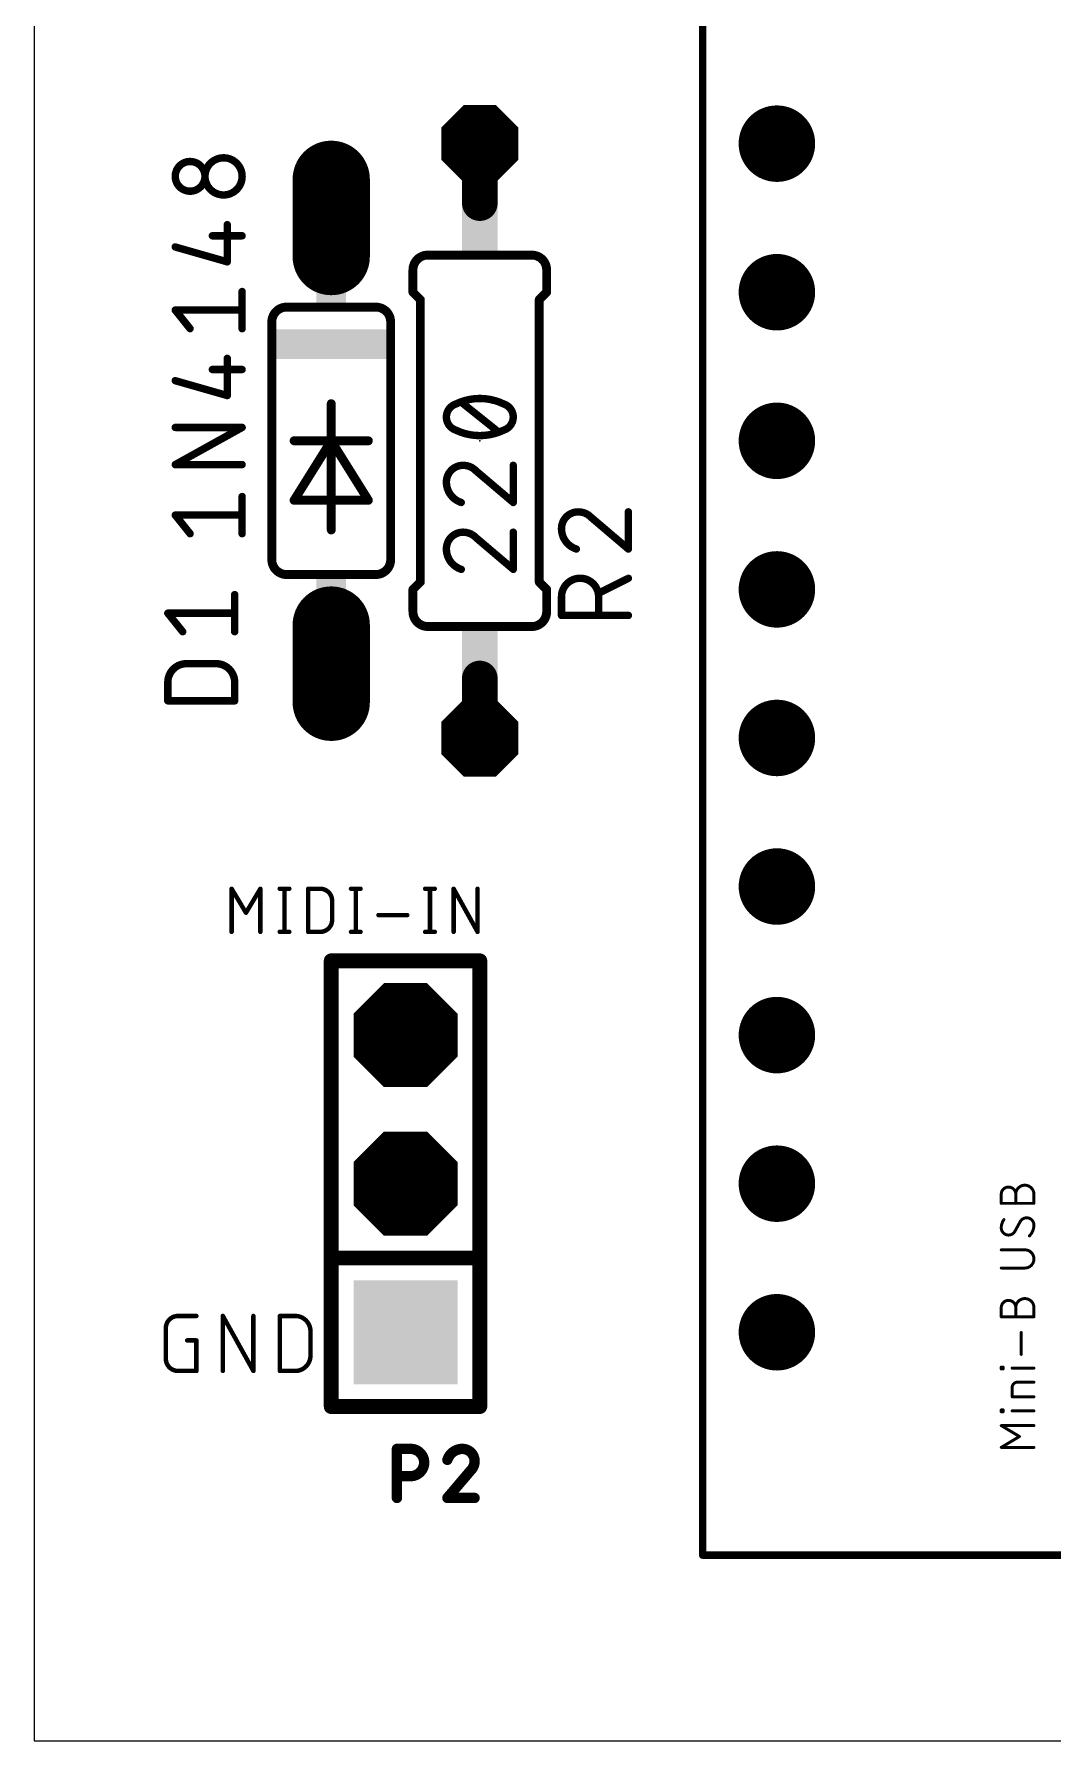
# Model space of a CAD drawing. Header units: millimetres. Extents: x 2963 to 3070, y 976 to 1104.
# Drawn here: x 2963.07 to 2980.49, y 997.09 to 1026.27 of the extents above; entities that cross this region are included whole.
import ezdxf

# ---------------------------------------------------------------- set-up
doc = ezdxf.new("R2010")
doc.units = ezdxf.units.MM
doc.layers.add('PCB', color=31, linetype='Continuous')

# ---------------------------------------------------------------- blocks, each defined once
blk = doc.blocks.new('ROUNDP')
at = {"const_width": 0.5}
blk.add_lwpolyline([(0, -0.25, 1), (0, 0.25, 1), (0, -0.25)], format="xyb", dxfattribs=at)
blk = doc.blocks.new('RECT')
blk.add_solid([(-0.5, -0.5), (0.5, -0.5), (-0.5, 0.5), (0.5, 0.5)])
blk = doc.blocks.new('LONGP100')
at = {"const_width": 1}
blk.add_lwpolyline([(-0.5, 0), (0.5, 0)], dxfattribs=at)
at = {"const_width": 0.5}
for points in [[(-0.5, 0.25, 1), (-0.5, -0.25)], [(0.5, -0.25, 1), (0.5, 0.25)]]:
    blk.add_lwpolyline(points, format="xyb", dxfattribs=at)
blk = doc.blocks.new('SQUAREP')
blk.add_solid([(-0.5, -0.5), (0.5, -0.5), (-0.5, 0.5), (0.5, 0.5)])
blk = doc.blocks.new('OCTAGONP')
at = {"const_width": 0.5}
blk.add_lwpolyline([(-0.25, -0.1036), (-0.25, 0.1036), (-0.1036, 0.25), (0.1036, 0.25), (0.25, 0.1036), (0.25, -0.1036), (0.1036, -0.25), (-0.1036, -0.25), (-0.25, -0.1036), (-0.25, 0.1036)], dxfattribs=at)

msp = doc.modelspace()

# ---------------------------------------------------------------- linework, layer by layer
at = {"layer": 'PCB'}
for p, q in [((2963.074, 1094.724), (2963.074, 997.089)), ((2963.074, 997.089), (3015.074, 997.089))]:
    msp.add_line(p, q, dxfattribs=at)
for points, const_width in [([(2974.504, 1000.264), (2974.504, 1043.444)], 0.127), ([(2970.694, 1024.394), (2970.694, 1023.378)], 0.61), ([(2968.154, 1023.124), (2968.154, 1022.235)], 0.508), ([(2966.376, 1022.374), (2966.376, 1023.009)], 0.127), ([(2965.487, 1022.628), (2966.376, 1022.374)], 0.127), ([(2966.122, 1022.819), (2966.63, 1022.819)], 0.127), ([(2971.583, 1022.489), (2969.805, 1022.489)], 0.152), ([(2969.551, 1022.235), (2969.551, 1021.854)], 0.152), ([(2971.837, 1022.235), (2971.837, 1021.854)], 0.152), ([(2966.63, 1021.231), (2966.63, 1021.866)], 0.127), ([(2969.678, 1021.727), (2969.551, 1021.854)], 0.152), ([(2971.71, 1021.727), (2971.837, 1021.854)], 0.152), ([(2965.741, 1021.231), (2965.487, 1021.549)], 0.127), ([(2965.487, 1021.549), (2966.63, 1021.549)], 0.127), ([(2968.916, 1021.6), (2967.392, 1021.6)], 0.152), ([(2969.678, 1021.727), (2969.678, 1016.901)], 0.152), ([(2971.71, 1021.727), (2971.71, 1016.901)], 0.152), ([(2967.138, 1021.346), (2967.138, 1017.282)], 0.152), ([(2969.17, 1021.346), (2969.17, 1017.282)], 0.152), ([(2966.376, 1020.088), (2966.376, 1020.723)], 0.127), ([(2965.487, 1020.342), (2966.376, 1020.088)], 0.127), ([(2966.122, 1020.533), (2966.63, 1020.533)], 0.127), ([(2968.154, 1019.949), (2968.154, 1019.314)], 0.152), ([(2971.012, 1019.466), (2970.377, 1019.974)], 0.127), ([(2965.487, 1018.907), (2966.63, 1019.542)], 0.127), ([(2966.63, 1019.542), (2965.487, 1019.542)], 0.127), ([(2967.519, 1018.298), (2968.154, 1019.314)], 0.152), ([(2968.154, 1019.314), (2967.519, 1019.314)], 0.152), ([(2968.154, 1019.314), (2968.154, 1017.79)], 0.152), ([(2968.154, 1019.314), (2968.789, 1018.298)], 0.152), ([(2968.789, 1019.314), (2968.154, 1019.314)], 0.152), ([(2966.63, 1018.907), (2965.487, 1018.907)], 0.127), ([(2971.266, 1018.26), (2971.266, 1018.895)], 0.127), ([(2970.631, 1018.799), (2971.266, 1018.26)], 0.127), ([(2966.63, 1017.726), (2966.63, 1018.361)], 0.127), ([(2968.789, 1018.298), (2967.519, 1018.298)], 0.152), ([(2965.741, 1017.726), (2965.487, 1018.044)], 0.127), ([(2965.487, 1018.044), (2966.63, 1018.044)], 0.127), ([(2972.599, 1018.004), (2973.234, 1017.464)], 0.127), ([(2973.234, 1017.464), (2973.234, 1018.099)], 0.127), ([(2971.266, 1017.117), (2971.266, 1017.752)], 0.127), ([(2970.631, 1017.656), (2971.266, 1017.117)], 0.127), ([(2968.916, 1017.028), (2967.392, 1017.028)], 0.152), ([(2969.678, 1016.901), (2969.551, 1016.774)], 0.152), ([(2969.551, 1016.393), (2969.551, 1016.774)], 0.152), ([(2971.71, 1016.901), (2971.837, 1016.774)], 0.152), ([(2971.837, 1016.393), (2971.837, 1016.774)], 0.152), ([(2973.234, 1016.964), (2972.726, 1016.71)], 0.127), ([(2966.503, 1016.05), (2966.503, 1016.685)], 0.127), ([(2968.154, 1015.504), (2968.154, 1016.393)], 0.508), ([(2972.091, 1016.329), (2972.091, 1016.647)], 0.127), ([(2972.726, 1016.647), (2972.726, 1016.329)], 0.127), ([(2965.614, 1016.05), (2965.36, 1016.367)], 0.127), ([(2965.36, 1016.367), (2966.503, 1016.367)], 0.127), ([(2973.234, 1016.329), (2972.091, 1016.329)], 0.127), ([(2971.583, 1016.139), (2969.805, 1016.139)], 0.152), ([(2965.678, 1015.504), (2966.186, 1015.504)], 0.127), ([(2970.694, 1014.234), (2970.694, 1015.25)], 0.61), ([(2965.36, 1014.869), (2965.36, 1015.186)], 0.127), ([(2966.503, 1015.186), (2966.503, 1014.869)], 0.127), ([(2966.503, 1014.869), (2965.36, 1014.869)], 0.127), ([(2966.451, 1010.919), (2966.451, 1011.656)], 0.0762), ([(2966.451, 1011.656), (2966.696, 1011.246)], 0.0762), ([(2966.696, 1011.246), (2966.942, 1011.656)], 0.0762), ([(2966.942, 1011.656), (2966.942, 1010.919)], 0.0762), ([(2967.273, 1011.656), (2967.437, 1011.656)], 0.0762), ([(2967.355, 1011.656), (2967.355, 1010.919)], 0.0762), ([(2967.76, 1010.919), (2967.76, 1011.656)], 0.0762), ([(2967.76, 1011.656), (2967.964, 1011.656)], 0.0762), ([(2968.492, 1011.656), (2968.656, 1011.656)], 0.0762), ([(2968.574, 1011.656), (2968.574, 1010.919)], 0.0762), ([(2969.76, 1011.656), (2969.924, 1011.656)], 0.0762), ([(2969.842, 1011.656), (2969.842, 1010.919)], 0.0762), ([(2970.247, 1010.919), (2970.247, 1011.656)], 0.0762), ([(2970.247, 1011.656), (2970.656, 1010.919)], 0.0762), ([(2970.656, 1010.919), (2970.656, 1011.656)], 0.0762), ([(2968.169, 1011.451), (2968.169, 1011.124)], 0.0762), ([(2968.962, 1011.205), (2969.453, 1011.205)], 0.0762), ([(2967.273, 1010.919), (2967.437, 1010.919)], 0.0762), ([(2967.964, 1010.919), (2967.76, 1010.919)], 0.0762), ([(2968.492, 1010.919), (2968.656, 1010.919)], 0.0762), ([(2969.76, 1010.919), (2969.924, 1010.919)], 0.0762), ([(2970.694, 1010.424), (2968.154, 1010.424)], 0.254), ([(2968.154, 1010.424), (2968.154, 1005.344)], 0.254), ([(2970.694, 1005.344), (2970.694, 1010.424)], 0.254), ([(2979.61, 1006.278), (2979.61, 1006.433)], 0.0508), ([(2979.858, 1006.278), (2979.858, 1006.433)], 0.0508), ([(2980.168, 1006.433), (2980.168, 1006.278)], 0.0508), ([(2980.168, 1006.278), (2979.61, 1006.278)], 0.0508), ([(2979.936, 1005.969), (2979.842, 1005.798)], 0.0508), ([(2968.154, 1005.344), (2968.154, 1002.804)], 0.254), ([(2968.154, 1005.344), (2970.694, 1005.344)], 0.254), ([(2970.694, 1002.804), (2970.694, 1005.344)], 0.254), ([(2980.013, 1005.483), (2979.61, 1005.483)], 0.0508), ([(2979.61, 1005.172), (2980.013, 1005.172)], 0.0508), ([(2965.535, 1004.353), (2965.848, 1004.353)], 0.0762), ([(2966.301, 1003.413), (2966.301, 1004.353)], 0.0762), ([(2966.301, 1004.353), (2966.823, 1003.413)], 0.0762), ([(2966.823, 1003.413), (2966.823, 1004.353)], 0.0762), ([(2967.276, 1003.413), (2967.276, 1004.353)], 0.0762), ([(2967.276, 1004.353), (2967.537, 1004.353)], 0.0762), ([(2979.61, 1004.339), (2979.61, 1004.495)], 0.0508), ([(2980.168, 1004.339), (2979.61, 1004.339)], 0.0508), ([(2979.858, 1004.339), (2979.858, 1004.495)], 0.0508), ([(2980.168, 1004.495), (2980.168, 1004.339)], 0.0508), ([(2965.326, 1003.622), (2965.326, 1004.144)], 0.0762), ([(2967.799, 1004.092), (2967.799, 1003.674)], 0.0762), ([(2979.951, 1003.696), (2979.951, 1004.069)], 0.0508), ([(2965.691, 1003.935), (2965.848, 1003.935)], 0.0762), ([(2965.848, 1003.935), (2965.848, 1003.413)], 0.0762), ([(2965.848, 1003.413), (2965.535, 1003.413)], 0.0762), ([(2967.537, 1003.413), (2967.276, 1003.413)], 0.0762), ([(2979.61, 1003.447), (2979.61, 1003.478)], 0.0508), ([(2979.61, 1003.478), (2979.641, 1003.478)], 0.0508), ([(2979.641, 1003.447), (2979.61, 1003.447)], 0.0508), ([(2979.641, 1003.478), (2979.641, 1003.447)], 0.0508), ([(2980.168, 1003.462), (2979.796, 1003.462)], 0.0508), ([(2979.796, 1002.972), (2979.796, 1003.127)], 0.0508), ([(2979.889, 1003.221), (2980.168, 1003.221)], 0.0508), ([(2968.154, 1002.804), (2970.694, 1002.804)], 0.254), ([(2980.168, 1002.972), (2979.796, 1002.972)], 0.0508), ([(2979.61, 1002.715), (2979.61, 1002.746)], 0.0508), ([(2979.61, 1002.746), (2979.641, 1002.746)], 0.0508), ([(2979.641, 1002.715), (2979.61, 1002.715)], 0.0508), ([(2979.641, 1002.746), (2979.641, 1002.715)], 0.0508), ([(2980.168, 1002.731), (2979.796, 1002.731)], 0.0508), ([(2979.92, 1002.292), (2979.61, 1002.478)], 0.0508), ([(2979.61, 1002.478), (2980.168, 1002.478)], 0.0508), ([(2979.61, 1002.105), (2979.92, 1002.292)], 0.0508), ([(2969.277, 1001.242), (2969.277, 1002.08)], 0.178), ([(2969.277, 1002.08), (2969.51, 1002.08)], 0.178), ([(2980.168, 1002.105), (2979.61, 1002.105)], 0.0508), ([(2969.51, 1001.614), (2969.277, 1001.614)], 0.178), ([(2970.535, 1001.707), (2970.14, 1001.242)], 0.178), ([(2970.14, 1001.242), (2970.605, 1001.242)], 0.178), ([(2980.854, 1000.264), (2974.504, 1000.264)], 0.127)]:
    msp.add_lwpolyline(points, dxfattribs=dict(at, const_width=const_width))
for points, const_width in [([(2970.847, 1024.394, 1), (2970.542, 1024.394)], 0.305), ([(2965.741, 1024.089, 1), (2965.741, 1023.581)], 0.127), ([(2965.741, 1023.581, 1), (2965.741, 1024.089)], 0.127), ([(2965.741, 1024.121, 1), (2965.741, 1024.057)], 0.0635), ([(2965.741, 1024.057, 1), (2965.741, 1024.121)], 0.0635), ([(2966.313, 1024.152, 1), (2966.313, 1023.517)], 0.127), ([(2966.313, 1023.517, 1), (2966.313, 1024.152)], 0.127), ([(2966.313, 1024.184, 1), (2966.313, 1024.121)], 0.0635), ([(2966.313, 1024.121, 1), (2966.313, 1024.184)], 0.0635), ([(2965.741, 1023.613, 1), (2965.741, 1023.549)], 0.0635), ([(2965.741, 1023.549, 1), (2965.741, 1023.613)], 0.0635), ([(2966.313, 1023.549, 1), (2966.313, 1023.486)], 0.0635), ([(2966.313, 1023.486, 1), (2966.313, 1023.549)], 0.0635), ([(2968.281, 1023.124, 1), (2968.027, 1023.124)], 0.254), ([(2970.542, 1023.378, 1), (2970.847, 1023.378)], 0.305), ([(2966.408, 1023.009, 1), (2966.344, 1023.009)], 0.0635), ([(2965.496, 1022.659, 1), (2965.478, 1022.598)], 0.0635), ([(2966.122, 1022.851, 1), (2966.122, 1022.787)], 0.0635), ([(2966.63, 1022.787, 1), (2966.63, 1022.851)], 0.0635), ([(2966.344, 1022.374, 1), (2966.408, 1022.374)], 0.0635), ([(2966.367, 1022.344, 1), (2966.385, 1022.405)], 0.0635), ([(2969.805, 1022.489, 0.4142), (2969.551, 1022.235)], 0.152), ([(2969.805, 1022.527, 1), (2969.805, 1022.451)], 0.0762), ([(2969.805, 1022.451, 1), (2969.805, 1022.527)], 0.0762), ([(2971.837, 1022.235, 0.4142), (2971.583, 1022.489)], 0.152), ([(2971.583, 1022.527, 1), (2971.583, 1022.451)], 0.0762), ([(2971.583, 1022.451, 1), (2971.583, 1022.527)], 0.0762), ([(2968.027, 1022.235, 1), (2968.281, 1022.235)], 0.254), ([(2969.589, 1022.235, 1), (2969.513, 1022.235)], 0.0762), ([(2969.513, 1022.235, 1), (2969.589, 1022.235)], 0.0762), ([(2971.875, 1022.235, 1), (2971.799, 1022.235)], 0.0762), ([(2971.799, 1022.235, 1), (2971.875, 1022.235)], 0.0762), ([(2966.662, 1021.866, 1), (2966.598, 1021.866)], 0.0635), ([(2969.578, 1021.881, 1), (2969.524, 1021.827)], 0.0762), ([(2969.513, 1021.854, 1), (2969.589, 1021.854)], 0.0762), ([(2971.799, 1021.854, 1), (2971.875, 1021.854)], 0.0762), ([(2971.864, 1021.827, 1), (2971.81, 1021.881)], 0.0762), ([(2965.512, 1021.569, 1), (2965.462, 1021.529)], 0.0635), ([(2965.487, 1021.581, 1), (2965.487, 1021.517)], 0.0635), ([(2966.63, 1021.517, 1), (2966.63, 1021.581)], 0.0635), ([(2967.392, 1021.6, 0.4142), (2967.138, 1021.346)], 0.152), ([(2967.392, 1021.638, 1), (2967.392, 1021.562)], 0.0762), ([(2967.392, 1021.562, 1), (2967.392, 1021.638)], 0.0762), ([(2969.17, 1021.346, 0.4142), (2968.916, 1021.6)], 0.152), ([(2968.916, 1021.638, 1), (2968.916, 1021.562)], 0.0762), ([(2968.916, 1021.562, 1), (2968.916, 1021.638)], 0.0762), ([(2969.716, 1021.727, 1), (2969.64, 1021.727)], 0.0762), ([(2969.651, 1021.7, 1), (2969.705, 1021.754)], 0.0762), ([(2971.748, 1021.727, 1), (2971.672, 1021.727)], 0.0762), ([(2971.683, 1021.754, 1), (2971.737, 1021.7)], 0.0762), ([(2965.716, 1021.212, 1), (2965.766, 1021.251)], 0.0635), ([(2966.598, 1021.231, 1), (2966.662, 1021.231)], 0.0635), ([(2967.176, 1021.346, 1), (2967.1, 1021.346)], 0.0762), ([(2967.1, 1021.346, 1), (2967.176, 1021.346)], 0.0762), ([(2969.208, 1021.346, 1), (2969.132, 1021.346)], 0.0762), ([(2969.132, 1021.346, 1), (2969.208, 1021.346)], 0.0762), ([(2966.408, 1020.723, 1), (2966.344, 1020.723)], 0.0635), ([(2965.496, 1020.373, 1), (2965.478, 1020.312)], 0.0635), ([(2966.122, 1020.565, 1), (2966.122, 1020.501)], 0.0635), ([(2966.63, 1020.501, 1), (2966.63, 1020.565)], 0.0635), ([(2966.344, 1020.088, 1), (2966.408, 1020.088)], 0.0635), ([(2966.367, 1020.058, 1), (2966.385, 1020.119)], 0.0635), ([(2970.694, 1020.038, 0.1139), (2970.281, 1019.942)], 0.127), ([(2971.107, 1019.942, 0.1139), (2970.694, 1020.038)], 0.127), ([(2970.694, 1020.069, 1), (2970.694, 1020.006)], 0.0635), ([(2970.694, 1020.006, 1), (2970.694, 1020.069)], 0.0635), ([(2968.192, 1019.949, 1), (2968.116, 1019.949)], 0.0762), ([(2970.281, 1019.942, 0.3205), (2970.123, 1019.72)], 0.127), ([(2970.123, 1019.72, 0.3205), (2970.281, 1019.498)], 0.127), ([(2970.154, 1019.72, 1), (2970.091, 1019.72)], 0.0635), ([(2970.267, 1019.971, 1), (2970.295, 1019.914)], 0.0635), ([(2970.292, 1019.912, 1), (2970.271, 1019.972)], 0.0635), ([(2970.396, 1019.999, 1), (2970.357, 1019.949)], 0.0635), ([(2971.266, 1019.72, 0.3205), (2971.107, 1019.942)], 0.127), ([(2971.117, 1019.972, 1), (2971.097, 1019.912)], 0.0635), ([(2971.107, 1019.498, 0.3205), (2971.266, 1019.72)], 0.127), ([(2971.093, 1019.914, 1), (2971.121, 1019.971)], 0.0635), ([(2971.297, 1019.72, 1), (2971.234, 1019.72)], 0.0635), ([(2965.487, 1019.574, 1), (2965.487, 1019.511)], 0.0635), ([(2966.646, 1019.514, 1), (2966.615, 1019.57)], 0.0635), ([(2966.63, 1019.511, 1), (2966.63, 1019.574)], 0.0635), ([(2970.091, 1019.72, 1), (2970.154, 1019.72)], 0.0635), ([(2970.281, 1019.498, 0.1139), (2970.694, 1019.403)], 0.127), ([(2970.295, 1019.526, 1), (2970.267, 1019.469)], 0.0635), ([(2970.271, 1019.468, 1), (2970.292, 1019.528)], 0.0635), ([(2970.694, 1019.403, 0.1139), (2971.107, 1019.498)], 0.127), ([(2970.992, 1019.441, 1), (2971.031, 1019.491)], 0.0635), ([(2971.097, 1019.528, 1), (2971.117, 1019.468)], 0.0635), ([(2971.121, 1019.469, 1), (2971.093, 1019.526)], 0.0635), ([(2971.234, 1019.72, 1), (2971.297, 1019.72)], 0.0635), ([(2967.519, 1019.352, 1), (2967.519, 1019.276)], 0.0762), ([(2968.192, 1019.314, 1), (2968.116, 1019.314)], 0.0762), ([(2968.186, 1019.334, 1), (2968.122, 1019.293)], 0.0762), ([(2968.154, 1019.352, 1), (2968.154, 1019.276)], 0.0762), ([(2968.116, 1019.314, 1), (2968.192, 1019.314)], 0.0762), ([(2968.186, 1019.293, 1), (2968.122, 1019.334)], 0.0762), ([(2968.154, 1019.276, 1), (2968.154, 1019.352)], 0.0762), ([(2968.789, 1019.276, 1), (2968.789, 1019.352)], 0.0762), ([(2970.694, 1019.434, 1), (2970.694, 1019.371)], 0.0635), ([(2970.694, 1019.371, 1), (2970.694, 1019.434)], 0.0635), ([(2965.487, 1018.939, 1), (2965.487, 1018.876)], 0.0635), ([(2965.472, 1018.935, 1), (2965.503, 1018.879)], 0.0635), ([(2966.63, 1018.876, 1), (2966.63, 1018.939)], 0.0635), ([(2970.408, 1018.895, 0.4142), (2970.123, 1018.609)], 0.127), ([(2970.631, 1018.799, 0.2053), (2970.408, 1018.895)], 0.127), ([(2970.408, 1018.926, 1), (2970.408, 1018.863)], 0.0635), ([(2970.408, 1018.863, 1), (2970.408, 1018.926)], 0.0635), ([(2971.297, 1018.895, 1), (2971.234, 1018.895)], 0.0635), ([(2970.123, 1018.609, 0.3252), (2970.377, 1018.26)], 0.127), ([(2970.154, 1018.609, 1), (2970.091, 1018.609)], 0.0635), ([(2970.091, 1018.609, 1), (2970.154, 1018.609)], 0.0635), ([(2970.651, 1018.823, 1), (2970.61, 1018.775)], 0.0635), ([(2970.608, 1018.777, 1), (2970.654, 1018.821)], 0.0635), ([(2966.662, 1018.361, 1), (2966.598, 1018.361)], 0.0635), ([(2967.519, 1018.336, 1), (2967.519, 1018.26)], 0.0762), ([(2967.487, 1018.318, 1), (2967.551, 1018.277)], 0.0762), ([(2968.757, 1018.277, 1), (2968.821, 1018.318)], 0.0762), ([(2968.789, 1018.26, 1), (2968.789, 1018.336)], 0.0762), ([(2970.367, 1018.229, 1), (2970.386, 1018.29)], 0.0635), ([(2971.245, 1018.235, 1), (2971.286, 1018.284)], 0.0635), ([(2965.512, 1018.063, 1), (2965.462, 1018.024)], 0.0635), ([(2965.487, 1018.075, 1), (2965.487, 1018.012)], 0.0635), ([(2966.63, 1018.012, 1), (2966.63, 1018.075)], 0.0635), ([(2971.234, 1018.26, 1), (2971.297, 1018.26)], 0.0635), ([(2972.377, 1018.099, 0.4142), (2972.091, 1017.813)], 0.127), ([(2972.599, 1018.004, 0.2053), (2972.377, 1018.099)], 0.127), ([(2972.377, 1018.131, 1), (2972.377, 1018.067)], 0.0635), ([(2972.377, 1018.067, 1), (2972.377, 1018.131)], 0.0635), ([(2972.62, 1018.028, 1), (2972.579, 1017.979)], 0.0635), ([(2972.576, 1017.982, 1), (2972.622, 1018.026)], 0.0635), ([(2973.266, 1018.099, 1), (2973.202, 1018.099)], 0.0635), ([(2965.716, 1017.706, 1), (2965.766, 1017.746)], 0.0635), ([(2966.598, 1017.726, 1), (2966.662, 1017.726)], 0.0635), ([(2968.116, 1017.79, 1), (2968.192, 1017.79)], 0.0762), ([(2970.408, 1017.752, 0.4142), (2970.123, 1017.466)], 0.127), ([(2970.631, 1017.656, 0.2053), (2970.408, 1017.752)], 0.127), ([(2970.408, 1017.783, 1), (2970.408, 1017.72)], 0.0635), ([(2970.408, 1017.72, 1), (2970.408, 1017.783)], 0.0635), ([(2971.297, 1017.752, 1), (2971.234, 1017.752)], 0.0635), ([(2972.091, 1017.813, 0.3252), (2972.345, 1017.464)], 0.127), ([(2972.123, 1017.813, 1), (2972.059, 1017.813)], 0.0635), ([(2972.059, 1017.813, 1), (2972.123, 1017.813)], 0.0635), ([(2970.123, 1017.466, 0.3252), (2970.377, 1017.117)], 0.127), ([(2970.154, 1017.466, 1), (2970.091, 1017.466)], 0.0635), ([(2970.091, 1017.466, 1), (2970.154, 1017.466)], 0.0635), ([(2970.651, 1017.68, 1), (2970.61, 1017.632)], 0.0635), ([(2970.608, 1017.634, 1), (2970.654, 1017.678)], 0.0635), ([(2972.335, 1017.434, 1), (2972.355, 1017.494)], 0.0635), ([(2973.202, 1017.464, 1), (2973.266, 1017.464)], 0.0635), ([(2973.214, 1017.44, 1), (2973.255, 1017.488)], 0.0635), ([(2967.138, 1017.282, 0.4142), (2967.392, 1017.028)], 0.152), ([(2967.176, 1017.282, 1), (2967.1, 1017.282)], 0.0762), ([(2967.1, 1017.282, 1), (2967.176, 1017.282)], 0.0762), ([(2968.916, 1017.028, 0.4142), (2969.17, 1017.282)], 0.152), ([(2969.208, 1017.282, 1), (2969.132, 1017.282)], 0.0762), ([(2969.132, 1017.282, 1), (2969.208, 1017.282)], 0.0762), ([(2970.367, 1017.086, 1), (2970.386, 1017.147)], 0.0635), ([(2971.234, 1017.117, 1), (2971.297, 1017.117)], 0.0635), ([(2971.245, 1017.092, 1), (2971.286, 1017.141)], 0.0635), ([(2967.392, 1017.066, 1), (2967.392, 1016.99)], 0.0762), ([(2967.392, 1016.99, 1), (2967.392, 1017.066)], 0.0762), ([(2968.916, 1017.066, 1), (2968.916, 1016.99)], 0.0762), ([(2968.916, 1016.99, 1), (2968.916, 1017.066)], 0.0762), ([(2969.589, 1016.774, 1), (2969.513, 1016.774)], 0.0762), ([(2969.64, 1016.901, 1), (2969.716, 1016.901)], 0.0762), ([(2969.705, 1016.874, 1), (2969.651, 1016.928)], 0.0762), ([(2971.737, 1016.928, 1), (2971.683, 1016.874)], 0.0762), ([(2971.672, 1016.901, 1), (2971.748, 1016.901)], 0.0762), ([(2971.875, 1016.774, 1), (2971.799, 1016.774)], 0.0762), ([(2972.726, 1016.647, 1), (2972.091, 1016.647)], 0.127), ([(2973.248, 1016.936, 1), (2973.22, 1016.993)], 0.0635), ([(2966.535, 1016.685, 1), (2966.471, 1016.685)], 0.0635), ([(2968.281, 1016.393, 1), (2968.027, 1016.393)], 0.254), ([(2969.524, 1016.801, 1), (2969.578, 1016.747)], 0.0762), ([(2971.81, 1016.747, 1), (2971.864, 1016.801)], 0.0762), ([(2972.123, 1016.647, 1), (2972.059, 1016.647)], 0.0635), ([(2972.059, 1016.647, 1), (2972.123, 1016.647)], 0.0635), ([(2972.712, 1016.739, 1), (2972.74, 1016.682)], 0.0635), ([(2972.758, 1016.647, 1), (2972.694, 1016.647)], 0.0635), ([(2972.694, 1016.647, 1), (2972.758, 1016.647)], 0.0635), ([(2965.385, 1016.387, 1), (2965.335, 1016.347)], 0.0635), ([(2965.36, 1016.399, 1), (2965.36, 1016.336)], 0.0635), ([(2966.503, 1016.336, 1), (2966.503, 1016.399)], 0.0635), ([(2969.551, 1016.393, 0.4142), (2969.805, 1016.139)], 0.152), ([(2969.589, 1016.393, 1), (2969.513, 1016.393)], 0.0762), ([(2969.513, 1016.393, 1), (2969.589, 1016.393)], 0.0762), ([(2971.583, 1016.139, 0.4142), (2971.837, 1016.393)], 0.152), ([(2971.875, 1016.393, 1), (2971.799, 1016.393)], 0.0762), ([(2971.799, 1016.393, 1), (2971.875, 1016.393)], 0.0762), ([(2972.091, 1016.361, 1), (2972.091, 1016.297)], 0.0635), ([(2972.059, 1016.329, 1), (2972.123, 1016.329)], 0.0635), ([(2972.694, 1016.329, 1), (2972.758, 1016.329)], 0.0635), ([(2973.234, 1016.297, 1), (2973.234, 1016.361)], 0.0635), ([(2965.589, 1016.03, 1), (2965.639, 1016.07)], 0.0635), ([(2966.471, 1016.05, 1), (2966.535, 1016.05)], 0.0635), ([(2969.805, 1016.177, 1), (2969.805, 1016.101)], 0.0762), ([(2969.805, 1016.101, 1), (2969.805, 1016.177)], 0.0762), ([(2971.583, 1016.177, 1), (2971.583, 1016.101)], 0.0762), ([(2971.583, 1016.101, 1), (2971.583, 1016.177)], 0.0762), ([(2965.678, 1015.504, 0.4142), (2965.36, 1015.186)], 0.127), ([(2965.678, 1015.535, 1), (2965.678, 1015.472)], 0.0635), ([(2965.678, 1015.472, 1), (2965.678, 1015.535)], 0.0635), ([(2966.503, 1015.186, 0.4142), (2966.186, 1015.504)], 0.127), ([(2966.186, 1015.535, 1), (2966.186, 1015.472)], 0.0635), ([(2966.186, 1015.472, 1), (2966.186, 1015.535)], 0.0635), ([(2968.027, 1015.504, 1), (2968.281, 1015.504)], 0.254), ([(2970.847, 1015.25, 1), (2970.542, 1015.25)], 0.305), ([(2965.392, 1015.186, 1), (2965.328, 1015.186)], 0.0635), ([(2965.328, 1015.186, 1), (2965.392, 1015.186)], 0.0635), ([(2966.535, 1015.186, 1), (2966.471, 1015.186)], 0.0635), ([(2966.471, 1015.186, 1), (2966.535, 1015.186)], 0.0635), ([(2965.36, 1014.9, 1), (2965.36, 1014.837)], 0.0635), ([(2965.328, 1014.869, 1), (2965.392, 1014.869)], 0.0635), ([(2966.471, 1014.869, 1), (2966.535, 1014.869)], 0.0635), ([(2966.503, 1014.837, 1), (2966.503, 1014.9)], 0.0635), ([(2970.542, 1014.234, 1), (2970.847, 1014.234)], 0.305), ([(2966.47, 1011.656, 1), (2966.432, 1011.656)], 0.0381), ([(2966.467, 1011.665, 1), (2966.434, 1011.646)], 0.0381), ([(2966.961, 1011.656, 1), (2966.923, 1011.656)], 0.0381), ([(2966.958, 1011.646, 1), (2966.926, 1011.665)], 0.0381), ([(2967.273, 1011.675, 1), (2967.273, 1011.637)], 0.0381), ([(2967.374, 1011.656, 1), (2967.336, 1011.656)], 0.0381), ([(2967.437, 1011.637, 1), (2967.437, 1011.675)], 0.0381), ([(2967.779, 1011.656, 1), (2967.741, 1011.656)], 0.0381), ([(2967.76, 1011.675, 1), (2967.76, 1011.637)], 0.0381), ([(2968.169, 1011.451, 0.4142), (2967.964, 1011.656)], 0.0762), ([(2967.964, 1011.675, 1), (2967.964, 1011.637)], 0.0381), ([(2967.964, 1011.637, 1), (2967.964, 1011.675)], 0.0381), ([(2968.492, 1011.675, 1), (2968.492, 1011.637)], 0.0381), ([(2968.593, 1011.656, 1), (2968.555, 1011.656)], 0.0381), ([(2968.656, 1011.637, 1), (2968.656, 1011.675)], 0.0381), ([(2969.76, 1011.675, 1), (2969.76, 1011.637)], 0.0381), ([(2969.861, 1011.656, 1), (2969.823, 1011.656)], 0.0381), ([(2969.924, 1011.637, 1), (2969.924, 1011.675)], 0.0381), ([(2970.266, 1011.656, 1), (2970.228, 1011.656)], 0.0381), ([(2970.263, 1011.665, 1), (2970.23, 1011.646)], 0.0381), ([(2970.675, 1011.656, 1), (2970.637, 1011.656)], 0.0381), ([(2968.188, 1011.451, 1), (2968.15, 1011.451)], 0.0381), ([(2968.15, 1011.451, 1), (2968.188, 1011.451)], 0.0381), ([(2966.68, 1011.256, 1), (2966.713, 1011.237)], 0.0381), ([(2966.68, 1011.237, 1), (2966.713, 1011.256)], 0.0381), ([(2967.964, 1010.919, 0.4142), (2968.169, 1011.124)], 0.0762), ([(2968.188, 1011.124, 1), (2968.15, 1011.124)], 0.0381), ([(2968.15, 1011.124, 1), (2968.188, 1011.124)], 0.0381), ([(2968.962, 1011.224, 1), (2968.962, 1011.186)], 0.0381), ([(2969.453, 1011.186, 1), (2969.453, 1011.224)], 0.0381), ([(2966.432, 1010.919, 1), (2966.47, 1010.919)], 0.0381), ([(2966.923, 1010.919, 1), (2966.961, 1010.919)], 0.0381), ([(2967.273, 1010.938, 1), (2967.273, 1010.9)], 0.0381), ([(2967.336, 1010.919, 1), (2967.374, 1010.919)], 0.0381), ([(2967.437, 1010.9, 1), (2967.437, 1010.938)], 0.0381), ([(2967.76, 1010.938, 1), (2967.76, 1010.9)], 0.0381), ([(2967.741, 1010.919, 1), (2967.779, 1010.919)], 0.0381), ([(2967.964, 1010.938, 1), (2967.964, 1010.9)], 0.0381), ([(2967.964, 1010.9, 1), (2967.964, 1010.938)], 0.0381), ([(2968.492, 1010.938, 1), (2968.492, 1010.9)], 0.0381), ([(2968.555, 1010.919, 1), (2968.593, 1010.919)], 0.0381), ([(2968.656, 1010.9, 1), (2968.656, 1010.938)], 0.0381), ([(2969.76, 1010.938, 1), (2969.76, 1010.9)], 0.0381), ([(2969.823, 1010.919, 1), (2969.861, 1010.919)], 0.0381), ([(2969.924, 1010.9, 1), (2969.924, 1010.938)], 0.0381), ([(2970.228, 1010.919, 1), (2970.266, 1010.919)], 0.0381), ([(2970.637, 1010.919, 1), (2970.675, 1010.919)], 0.0381), ([(2970.639, 1010.91, 1), (2970.673, 1010.928)], 0.0381), ([(2968.154, 1010.487, 1), (2968.154, 1010.36)], 0.127), ([(2968.218, 1010.424, 1), (2968.091, 1010.424)], 0.127), ([(2970.758, 1010.424, 1), (2970.631, 1010.424)], 0.127), ([(2970.694, 1010.36, 1), (2970.694, 1010.487)], 0.127), ([(2979.858, 1006.433, 1), (2979.61, 1006.433)], 0.0508), ([(2979.622, 1006.433, 1), (2979.597, 1006.433)], 0.0254), ([(2979.597, 1006.433, 1), (2979.622, 1006.433)], 0.0254), ([(2980.168, 1006.433, 1), (2979.858, 1006.433)], 0.0508), ([(2979.871, 1006.433, 1), (2979.845, 1006.433)], 0.0254), ([(2979.845, 1006.433, 1), (2979.871, 1006.433)], 0.0254), ([(2979.845, 1006.433, 1), (2979.871, 1006.433)], 0.0254), ([(2980.181, 1006.433, 1), (2980.156, 1006.433)], 0.0254), ([(2980.156, 1006.433, 1), (2980.181, 1006.433)], 0.0254), ([(2979.61, 1006.291, 1), (2979.61, 1006.265)], 0.0254), ([(2979.597, 1006.278, 1), (2979.622, 1006.278)], 0.0254), ([(2979.845, 1006.278, 1), (2979.871, 1006.278)], 0.0254), ([(2980.044, 1006.031, 0.2656), (2979.936, 1005.969)], 0.0508), ([(2980.168, 1005.907, 0.4142), (2980.044, 1006.031)], 0.0508), ([(2980.044, 1006.044, 1), (2980.044, 1006.019)], 0.0254), ([(2980.044, 1006.019, 1), (2980.044, 1006.044)], 0.0254), ([(2980.156, 1006.278, 1), (2980.181, 1006.278)], 0.0254), ([(2980.168, 1006.265, 1), (2980.168, 1006.291)], 0.0254), ([(2979.656, 1006, 0.1623), (2979.61, 1005.861)], 0.0508), ([(2979.61, 1005.861, 0.4142), (2979.734, 1005.736)], 0.0508), ([(2979.622, 1005.861, 1), (2979.597, 1005.861)], 0.0254), ([(2979.597, 1005.861, 1), (2979.622, 1005.861)], 0.0254), ([(2979.666, 1005.993, 1), (2979.646, 1006.008)], 0.0254), ([(2979.734, 1005.736, 0.2656), (2979.842, 1005.798)], 0.0508), ([(2979.734, 1005.749, 1), (2979.734, 1005.724)], 0.0254), ([(2979.734, 1005.724, 1), (2979.734, 1005.749)], 0.0254), ([(2979.831, 1005.805, 1), (2979.854, 1005.792)], 0.0254), ([(2979.853, 1005.792, 1), (2979.831, 1005.805)], 0.0254), ([(2979.925, 1005.976, 1), (2979.946, 1005.963)], 0.0254), ([(2979.947, 1005.963, 1), (2979.924, 1005.975)], 0.0254), ([(2980.091, 1005.721, 0.2), (2980.168, 1005.907)], 0.0508), ([(2980.181, 1005.907, 1), (2980.156, 1005.907)], 0.0254), ([(2980.156, 1005.907, 1), (2980.181, 1005.907)], 0.0254), ([(2968.218, 1005.344, 1), (2968.091, 1005.344)], 0.127), ([(2968.154, 1005.407, 1), (2968.154, 1005.28)], 0.127), ([(2970.758, 1005.344, 1), (2970.631, 1005.344)], 0.127), ([(2970.694, 1005.28, 1), (2970.694, 1005.407)], 0.127), ([(2979.61, 1005.495, 1), (2979.61, 1005.47)], 0.0254), ([(2980.013, 1005.172, 1), (2980.013, 1005.483)], 0.0508), ([(2980.013, 1005.495, 1), (2980.013, 1005.47)], 0.0254), ([(2980.013, 1005.47, 1), (2980.013, 1005.495)], 0.0254), ([(2980.082, 1005.73, 1), (2980.1, 1005.712)], 0.0254), ([(2968.091, 1005.344, 1), (2968.218, 1005.344)], 0.127), ([(2970.631, 1005.344, 1), (2970.758, 1005.344)], 0.127), ([(2979.61, 1005.185, 1), (2979.61, 1005.16)], 0.0254), ([(2980.013, 1005.185, 1), (2980.013, 1005.16)], 0.0254), ([(2980.013, 1005.16, 1), (2980.013, 1005.185)], 0.0254), ([(2979.858, 1004.495, 1), (2979.61, 1004.495)], 0.0508), ([(2980.168, 1004.495, 1), (2979.858, 1004.495)], 0.0508), ([(2965.535, 1004.353, 0.4142), (2965.326, 1004.144)], 0.0762), ([(2965.535, 1004.372, 1), (2965.535, 1004.334)], 0.0381), ([(2965.535, 1004.334, 1), (2965.535, 1004.372)], 0.0381), ([(2965.848, 1004.334, 1), (2965.848, 1004.372)], 0.0381), ([(2966.32, 1004.353, 1), (2966.282, 1004.353)], 0.0381), ([(2966.318, 1004.362, 1), (2966.284, 1004.344)], 0.0381), ([(2966.842, 1004.353, 1), (2966.804, 1004.353)], 0.0381), ([(2967.295, 1004.353, 1), (2967.257, 1004.353)], 0.0381), ([(2967.276, 1004.372, 1), (2967.276, 1004.334)], 0.0381), ([(2967.799, 1004.092, 0.4142), (2967.537, 1004.353)], 0.0762), ([(2967.537, 1004.372, 1), (2967.537, 1004.334)], 0.0381), ([(2967.537, 1004.334, 1), (2967.537, 1004.372)], 0.0381), ([(2979.622, 1004.495, 1), (2979.597, 1004.495)], 0.0254), ([(2979.597, 1004.495, 1), (2979.622, 1004.495)], 0.0254), ([(2979.61, 1004.352, 1), (2979.61, 1004.327)], 0.0254), ([(2979.597, 1004.339, 1), (2979.622, 1004.339)], 0.0254), ([(2979.871, 1004.495, 1), (2979.845, 1004.495)], 0.0254), ([(2979.845, 1004.495, 1), (2979.871, 1004.495)], 0.0254), ([(2979.845, 1004.495, 1), (2979.871, 1004.495)], 0.0254), ([(2979.845, 1004.339, 1), (2979.871, 1004.339)], 0.0254), ([(2980.181, 1004.495, 1), (2980.156, 1004.495)], 0.0254), ([(2980.156, 1004.495, 1), (2980.181, 1004.495)], 0.0254), ([(2980.156, 1004.339, 1), (2980.181, 1004.339)], 0.0254), ([(2980.168, 1004.327, 1), (2980.168, 1004.352)], 0.0254), ([(2965.345, 1004.144, 1), (2965.307, 1004.144)], 0.0381), ([(2965.307, 1004.144, 1), (2965.345, 1004.144)], 0.0381), ([(2967.818, 1004.092, 1), (2967.78, 1004.092)], 0.0381), ([(2967.78, 1004.092, 1), (2967.818, 1004.092)], 0.0381), ([(2979.964, 1004.069, 1), (2979.938, 1004.069)], 0.0254), ([(2965.691, 1003.954, 1), (2965.691, 1003.916)], 0.0381), ([(2965.867, 1003.935, 1), (2965.829, 1003.935)], 0.0381), ([(2965.848, 1003.916, 1), (2965.848, 1003.954)], 0.0381), ([(2965.326, 1003.622, 0.4142), (2965.535, 1003.413)], 0.0762), ([(2965.345, 1003.622, 1), (2965.307, 1003.622)], 0.0381), ([(2965.307, 1003.622, 1), (2965.345, 1003.622)], 0.0381), ([(2965.535, 1003.432, 1), (2965.535, 1003.394)], 0.0381), ([(2965.535, 1003.394, 1), (2965.535, 1003.432)], 0.0381), ([(2965.829, 1003.413, 1), (2965.867, 1003.413)], 0.0381), ([(2965.848, 1003.394, 1), (2965.848, 1003.432)], 0.0381), ([(2966.282, 1003.413, 1), (2966.32, 1003.413)], 0.0381), ([(2966.804, 1003.413, 1), (2966.842, 1003.413)], 0.0381), ([(2966.807, 1003.404, 1), (2966.84, 1003.423)], 0.0381), ([(2967.276, 1003.432, 1), (2967.276, 1003.394)], 0.0381), ([(2967.257, 1003.413, 1), (2967.295, 1003.413)], 0.0381), ([(2967.537, 1003.413, 0.4142), (2967.799, 1003.674)], 0.0762), ([(2967.537, 1003.432, 1), (2967.537, 1003.394)], 0.0381), ([(2967.537, 1003.394, 1), (2967.537, 1003.432)], 0.0381), ([(2967.818, 1003.674, 1), (2967.78, 1003.674)], 0.0381), ([(2967.78, 1003.674, 1), (2967.818, 1003.674)], 0.0381), ([(2979.622, 1003.478, 1), (2979.597, 1003.478)], 0.0254), ([(2979.61, 1003.49, 1), (2979.61, 1003.465)], 0.0254), ([(2979.61, 1003.459, 1), (2979.61, 1003.434)], 0.0254), ([(2979.597, 1003.447, 1), (2979.622, 1003.447)], 0.0254), ([(2979.653, 1003.478, 1), (2979.628, 1003.478)], 0.0254), ([(2979.628, 1003.447, 1), (2979.653, 1003.447)], 0.0254), ([(2979.641, 1003.465, 1), (2979.641, 1003.49)], 0.0254), ([(2979.641, 1003.434, 1), (2979.641, 1003.459)], 0.0254), ([(2979.796, 1003.475, 1), (2979.796, 1003.449)], 0.0254), ([(2979.938, 1003.696, 1), (2979.964, 1003.696)], 0.0254), ([(2980.168, 1003.449, 1), (2980.168, 1003.475)], 0.0254), ([(2979.889, 1003.221, 0.4142), (2979.796, 1003.127)], 0.0508), ([(2979.809, 1003.127, 1), (2979.783, 1003.127)], 0.0254), ([(2979.783, 1003.127, 1), (2979.809, 1003.127)], 0.0254), ([(2979.889, 1003.233, 1), (2979.889, 1003.208)], 0.0254), ([(2979.889, 1003.208, 1), (2979.889, 1003.233)], 0.0254), ([(2980.168, 1003.208, 1), (2980.168, 1003.233)], 0.0254), ([(2968.154, 1002.867, 1), (2968.154, 1002.74)], 0.127), ([(2968.091, 1002.804, 1), (2968.218, 1002.804)], 0.127), ([(2970.631, 1002.804, 1), (2970.758, 1002.804)], 0.127), ([(2970.694, 1002.74, 1), (2970.694, 1002.867)], 0.127), ([(2979.796, 1002.985, 1), (2979.796, 1002.959)], 0.0254), ([(2979.783, 1002.972, 1), (2979.809, 1002.972)], 0.0254), ([(2980.168, 1002.959, 1), (2980.168, 1002.985)], 0.0254), ([(2979.622, 1002.746, 1), (2979.597, 1002.746)], 0.0254), ([(2979.61, 1002.759, 1), (2979.61, 1002.733)], 0.0254), ([(2979.61, 1002.728, 1), (2979.61, 1002.702)], 0.0254), ([(2979.597, 1002.715, 1), (2979.622, 1002.715)], 0.0254), ([(2979.653, 1002.746, 1), (2979.628, 1002.746)], 0.0254), ([(2979.628, 1002.715, 1), (2979.653, 1002.715)], 0.0254), ([(2979.641, 1002.733, 1), (2979.641, 1002.759)], 0.0254), ([(2979.641, 1002.702, 1), (2979.641, 1002.728)], 0.0254), ([(2979.796, 1002.743, 1), (2979.796, 1002.718)], 0.0254), ([(2980.168, 1002.718, 1), (2980.168, 1002.743)], 0.0254), ([(2979.616, 1002.489, 1), (2979.603, 1002.467)], 0.0254), ([(2979.61, 1002.491, 1), (2979.61, 1002.465)], 0.0254), ([(2979.927, 1002.281, 1), (2979.913, 1002.303)], 0.0254), ([(2979.913, 1002.281, 1), (2979.927, 1002.303)], 0.0254), ([(2980.168, 1002.465, 1), (2980.168, 1002.491)], 0.0254), ([(2969.322, 1002.08, 1), (2969.233, 1002.08)], 0.0889), ([(2969.277, 1002.124, 1), (2969.277, 1002.035)], 0.0889), ([(2969.51, 1001.614, 1), (2969.51, 1002.08)], 0.178), ([(2969.51, 1002.124, 1), (2969.51, 1002.035)], 0.0889), ([(2969.51, 1002.035, 1), (2969.51, 1002.124)], 0.0889), ([(2970.396, 1002.08, 0.3252), (2970.14, 1001.893)], 0.178), ([(2970.605, 1001.87, 0.4142), (2970.396, 1002.08)], 0.178), ([(2970.396, 1002.124, 1), (2970.396, 1002.035)], 0.0889), ([(2970.396, 1002.035, 1), (2970.396, 1002.124)], 0.0889), ([(2979.61, 1002.118, 1), (2979.61, 1002.093)], 0.0254), ([(2979.603, 1002.116, 1), (2979.616, 1002.095)], 0.0254), ([(2980.168, 1002.093, 1), (2980.168, 1002.118)], 0.0254), ([(2969.277, 1001.659, 1), (2969.277, 1001.57)], 0.0889), ([(2969.51, 1001.659, 1), (2969.51, 1001.57)], 0.0889), ([(2969.51, 1001.57, 1), (2969.51, 1001.659)], 0.0889), ([(2970.097, 1001.907, 1), (2970.182, 1001.88)], 0.0889), ([(2970.535, 1001.707, 0.2053), (2970.605, 1001.87)], 0.178), ([(2970.505, 1001.739, 1), (2970.566, 1001.675)], 0.0889), ([(2970.569, 1001.678, 1), (2970.502, 1001.736)], 0.0889), ([(2970.65, 1001.87, 1), (2970.561, 1001.87)], 0.0889), ([(2970.561, 1001.87, 1), (2970.65, 1001.87)], 0.0889), ([(2969.233, 1001.242, 1), (2969.322, 1001.242)], 0.0889), ([(2970.14, 1001.286, 1), (2970.14, 1001.197)], 0.0889), ([(2970.106, 1001.27, 1), (2970.173, 1001.213)], 0.0889), ([(2970.605, 1001.197, 1), (2970.605, 1001.286)], 0.0889), ([(2974.504, 1000.295, 1), (2974.504, 1000.232)], 0.0635), ([(2974.472, 1000.264, 1), (2974.536, 1000.264)], 0.0635)]:
    msp.add_lwpolyline(points, format="xyb", dxfattribs=dict(at, const_width=const_width))
for p in [(2968.154, 1019.314), (2970.694, 1019.314), (2969.424, 1006.614)]:
    msp.add_point(p, dxfattribs=at)

# ---------------------------------------------------------------- block references
for name, p, xscale, yscale, rotation in [('OCTAGONP', (2970.694, 1024.394), 1.3208, 1.3208, 90), ('OCTAGONP', (2970.694, 1024.394), 1.3208, 1.3208, 90), ('ROUNDP', (2975.774, 1024.394), 1.308, 1.308, 90), ('ROUNDP', (2975.774, 1024.394), 1.308, 1.308, 90), ('LONGP100', (2968.154, 1023.124), 1.3208, 1.3208, 270), ('LONGP100', (2968.154, 1023.124), 1.3208, 1.3208, 270), ('RECT', (2970.694, 1022.92), 0.8636, 0.6096, 90), ('ROUNDP', (2975.774, 1021.854), 1.308, 1.308, 90), ('ROUNDP', (2975.774, 1021.854), 1.308, 1.308, 90), ('RECT', (2968.154, 1021.917), 0.635, 0.508, 270), ('RECT', (2968.154, 1020.965), 0.508, 2.032, 270), ('ROUNDP', (2975.774, 1019.314), 1.308, 1.308, 90), ('ROUNDP', (2975.774, 1019.314), 1.308, 1.308, 90), ('ROUNDP', (2975.774, 1016.774), 1.308, 1.308, 90), ('ROUNDP', (2975.774, 1016.774), 1.308, 1.308, 90), ('RECT', (2968.154, 1016.71), 0.635, 0.508, 270), ('LONGP100', (2968.154, 1015.504), 1.3208, 1.3208, 270), ('LONGP100', (2968.154, 1015.504), 1.3208, 1.3208, 270), ('RECT', (2970.694, 1015.707), 0.8636, 0.6096, 90), ('OCTAGONP', (2970.694, 1014.234), 1.3208, 1.3208, 90), ('OCTAGONP', (2970.694, 1014.234), 1.3208, 1.3208, 90), ('ROUNDP', (2975.774, 1014.234), 1.308, 1.308, 90), ('ROUNDP', (2975.774, 1014.234), 1.308, 1.308, 90), ('ROUNDP', (2975.774, 1011.694), 1.308, 1.308, 90), ('ROUNDP', (2975.774, 1011.694), 1.308, 1.308, 90), ('OCTAGONP', (2969.424, 1009.154), 1.778, 1.778, 180), ('OCTAGONP', (2969.424, 1009.154), 1.778, 1.778, 180), ('ROUNDP', (2975.774, 1009.154), 1.308, 1.308, 90), ('ROUNDP', (2975.774, 1009.154), 1.308, 1.308, 90), ('OCTAGONP', (2969.424, 1006.614), 1.778, 1.778, 180), ('OCTAGONP', (2969.424, 1006.614), 1.778, 1.778, 180), ('ROUNDP', (2975.774, 1006.614), 1.308, 1.308, 90), ('ROUNDP', (2975.774, 1006.614), 1.308, 1.308, 90), ('SQUAREP', (2969.424, 1004.074), 1.778, 1.778, 180), ('SQUAREP', (2969.424, 1004.074), 1.778, 1.778, 180), ('ROUNDP', (2975.774, 1004.074), 1.308, 1.308, 90), ('ROUNDP', (2975.774, 1004.074), 1.308, 1.308, 90)]:
    msp.add_blockref(name, p, dxfattribs=dict(at, xscale=xscale, yscale=yscale, rotation=rotation))

doc.saveas('drawing.dxf')
